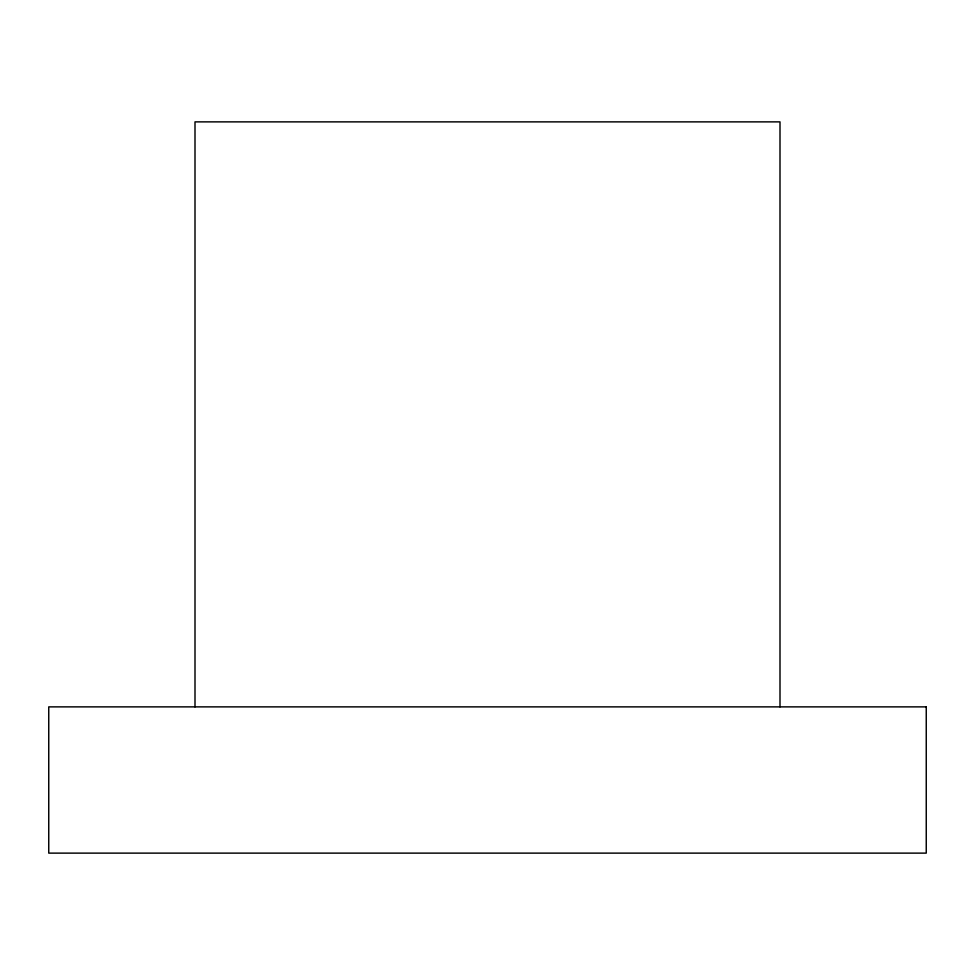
<?xml version="1.0" encoding="UTF-8"?>
<svg xmlns="http://www.w3.org/2000/svg" width="975" height="975" viewBox="0 0 975 975"><rect width="100%" height="100%" fill="white"/><g stroke="black" fill="none" stroke-linecap="round" stroke-linejoin="round"><path stroke-width="1.46" d="M780 706.875L780 121.875L195 121.875L195 706.875M926.25 706.875L48.75 706.875L48.75 853.125L926.25 853.125L926.25 706.875"/></g></svg>
